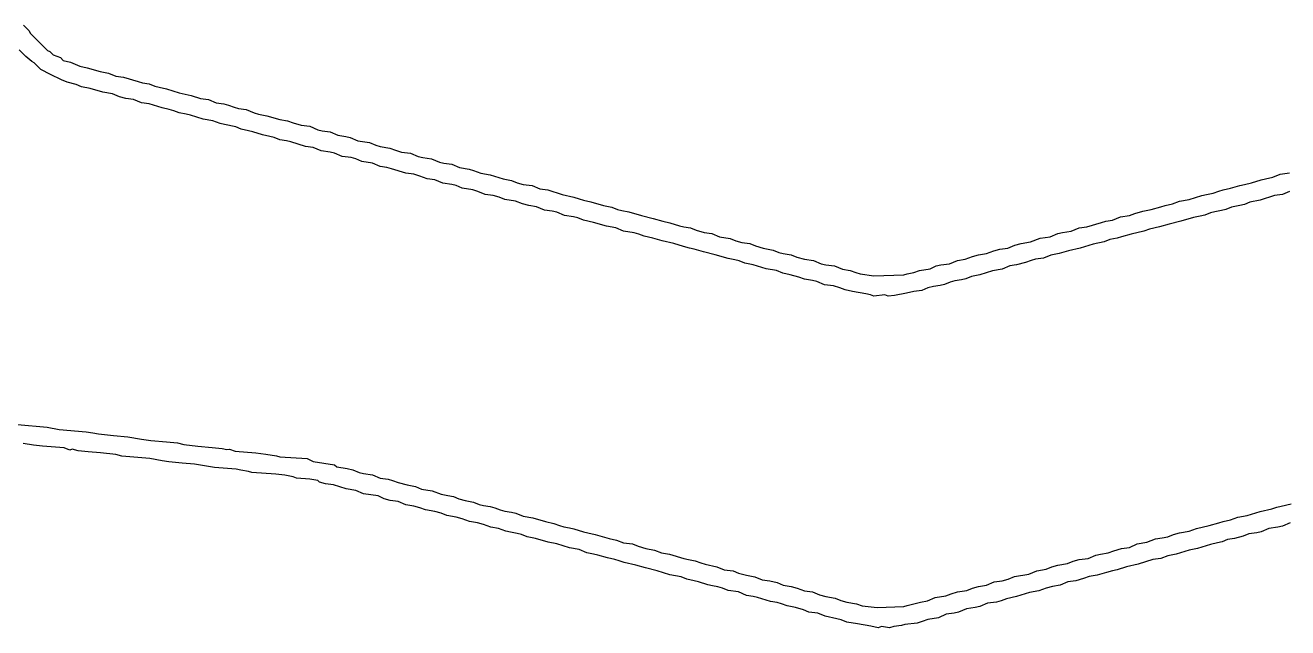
# Model space of a CAD drawing. Header units: millimetres. Extents: x 95 to 305, y 96 to 295.
# Drawn here: x 181.23 to 208.76, y 252.55 to 265.69 of the extents above; entities that cross this region are included whole.
import ezdxf

# ---------------------------------------------------------------- set-up
doc = ezdxf.new("R2010")
doc.units = ezdxf.units.MM
doc.layers.add('BottomOverlay', color=54, linetype='Continuous')

msp = doc.modelspace()

# ---------------------------------------------------------------- linework, layer by layer
at = {"layer": 'BottomOverlay'}
for p, q in [((181.198, 265.686), (181.319, 265.564)), ((181.319, 265.564), (181.344, 265.515)), ((181.344, 265.515), (181.721, 265.138)), ((181.246, 265.004), (181.1, 265.15)), ((181.721, 265.138), (181.77, 265.114)), ((181.77, 265.114), (181.843, 265.041)), ((181.38, 264.895), (181.246, 265.004)), ((181.429, 264.87), (181.38, 264.895)), ((181.575, 264.724), (181.429, 264.87)), ((181.843, 265.041), (182.001, 264.98)), ((182.001, 264.98), (182.062, 264.919)), ((182.062, 264.919), (182.22, 264.883)), ((182.22, 264.883), (182.427, 264.797)), ((182.427, 264.797), (182.585, 264.761)), ((181.782, 264.615), (181.575, 264.724)), ((182.025, 264.493), (181.782, 264.615)), ((182.585, 264.761), (182.865, 264.676)), ((182.865, 264.676), (183.048, 264.639)), ((183.048, 264.639), (183.206, 264.578)), ((183.206, 264.578), (183.376, 264.554)), ((183.376, 264.554), (183.693, 264.457)), ((182.147, 264.445), (182.025, 264.493)), ((182.342, 264.396), (182.147, 264.445)), ((182.463, 264.347), (182.342, 264.396)), ((182.646, 264.311), (182.463, 264.347)), ((182.926, 264.225), (182.646, 264.311)), ((183.693, 264.457), (183.79, 264.432)), ((183.79, 264.432), (183.936, 264.408)), ((183.936, 264.408), (184.058, 264.359)), ((184.058, 264.359), (184.155, 264.335)), ((184.155, 264.335), (184.313, 264.298)), ((184.313, 264.298), (184.593, 264.213)), ((183.133, 264.189), (182.926, 264.225)), ((183.291, 264.128), (183.133, 264.189)), ((183.425, 264.092), (183.291, 264.128)), ((183.595, 264.067), (183.425, 264.092)), ((183.766, 263.994), (183.595, 264.067)), ((183.936, 263.97), (183.766, 263.994)), ((184.216, 263.885), (183.936, 263.97)), ((184.593, 264.213), (184.849, 264.152)), ((184.849, 264.152), (185.056, 264.092)), ((185.056, 264.092), (185.226, 264.067)), ((185.226, 264.067), (185.396, 263.994)), ((185.396, 263.994), (185.567, 263.97)), ((185.567, 263.97), (185.664, 263.946)), ((184.374, 263.848), (184.216, 263.885)), ((184.471, 263.824), (184.374, 263.848)), ((184.593, 263.775), (184.471, 263.824)), ((184.739, 263.751), (184.593, 263.775)), ((184.836, 263.727), (184.739, 263.751)), ((185.116, 263.641), (184.836, 263.727)), ((185.664, 263.946), (185.786, 263.897)), ((185.786, 263.897), (185.883, 263.873)), ((185.883, 263.873), (186.053, 263.848)), ((186.053, 263.848), (186.224, 263.775)), ((186.224, 263.775), (186.321, 263.751)), ((186.321, 263.751), (186.504, 263.714)), ((186.504, 263.714), (186.784, 263.629)), ((185.323, 263.605), (185.116, 263.641)), ((185.481, 263.544), (185.323, 263.605)), ((185.579, 263.52), (185.481, 263.544)), ((185.822, 263.471), (185.579, 263.52)), ((185.944, 263.422), (185.822, 263.471)), ((186.102, 263.386), (185.944, 263.422)), ((186.784, 263.629), (186.954, 263.605)), ((186.954, 263.605), (187.076, 263.556)), ((187.076, 263.556), (187.246, 263.507)), ((187.246, 263.507), (187.441, 263.483)), ((187.441, 263.483), (187.611, 263.41)), ((187.611, 263.41), (187.709, 263.386)), ((186.199, 263.361), (186.102, 263.386)), ((186.406, 263.301), (186.199, 263.361)), ((186.565, 263.264), (186.406, 263.301)), ((186.662, 263.24), (186.565, 263.264)), ((186.784, 263.191), (186.662, 263.24)), ((186.93, 263.167), (186.784, 263.191)), ((187.027, 263.142), (186.93, 263.167)), ((187.343, 263.045), (187.027, 263.142)), ((187.709, 263.386), (187.879, 263.361)), ((187.879, 263.361), (188.049, 263.288)), ((188.049, 263.288), (188.22, 263.264)), ((188.22, 263.264), (188.317, 263.24)), ((188.317, 263.24), (188.487, 263.167)), ((188.487, 263.167), (188.743, 263.13)), ((187.514, 263.021), (187.343, 263.045)), ((187.684, 262.948), (187.514, 263.021)), ((187.879, 262.923), (187.684, 262.948)), ((187.976, 262.899), (187.879, 262.923)), ((188.147, 262.826), (187.976, 262.899)), ((188.743, 263.13), (188.877, 263.069)), ((188.877, 263.069), (188.974, 263.045)), ((188.974, 263.045), (189.181, 263.008)), ((189.181, 263.008), (189.303, 262.96)), ((189.303, 262.96), (189.437, 262.923)), ((189.437, 262.923), (189.631, 262.899)), ((189.631, 262.899), (189.802, 262.826)), ((188.341, 262.802), (188.147, 262.826)), ((188.439, 262.777), (188.341, 262.802)), ((188.573, 262.716), (188.439, 262.777)), ((188.804, 262.68), (188.573, 262.716)), ((188.974, 262.607), (188.804, 262.68)), ((189.12, 262.583), (188.974, 262.607)), ((189.218, 262.558), (189.12, 262.583)), ((189.802, 262.826), (189.899, 262.802)), ((189.899, 262.802), (190.094, 262.777)), ((190.094, 262.777), (190.264, 262.704)), ((190.264, 262.704), (190.362, 262.68)), ((190.362, 262.68), (190.532, 262.656)), ((190.532, 262.656), (190.702, 262.583)), ((190.702, 262.583), (190.909, 262.546)), ((189.534, 262.461), (189.218, 262.558)), ((189.704, 262.437), (189.534, 262.461)), ((189.838, 262.4), (189.704, 262.437)), ((189.996, 262.339), (189.838, 262.4)), ((190.167, 262.315), (189.996, 262.339)), ((190.337, 262.242), (190.167, 262.315)), ((190.909, 262.546), (191.007, 262.522)), ((191.007, 262.522), (191.165, 262.461)), ((191.165, 262.461), (191.372, 262.424)), ((191.372, 262.424), (191.652, 262.339)), ((191.652, 262.339), (191.834, 262.303)), ((207.971, 262.254), (208.178, 262.315)), ((208.178, 262.315), (208.275, 262.339)), ((208.275, 262.339), (208.434, 262.376)), ((208.434, 262.376), (208.592, 262.437)), ((208.592, 262.437), (208.799, 262.473)), ((190.532, 262.217), (190.337, 262.242)), ((190.629, 262.193), (190.532, 262.217)), ((190.763, 262.132), (190.629, 262.193)), ((190.994, 262.096), (190.763, 262.132)), ((191.104, 262.059), (190.994, 262.096)), ((191.262, 261.998), (191.104, 262.059)), ((191.834, 262.303), (191.956, 262.254)), ((191.956, 262.254), (192.09, 262.217)), ((192.09, 262.217), (192.284, 262.193)), ((192.284, 262.193), (192.455, 262.12)), ((192.455, 262.12), (192.625, 262.096)), ((192.625, 262.096), (192.942, 261.998)), ((207.131, 262.023), (207.253, 262.071)), ((207.253, 262.071), (207.351, 262.096)), ((207.351, 262.096), (207.509, 262.132)), ((207.509, 262.132), (207.716, 262.193)), ((207.716, 262.193), (207.813, 262.217)), ((207.813, 262.217), (207.971, 262.254)), ((208.799, 262.059), (208.641, 261.998)), ((191.432, 261.974), (191.262, 261.998)), ((191.566, 261.938), (191.432, 261.974)), ((191.688, 261.889), (191.566, 261.938)), ((191.919, 261.852), (191.688, 261.889)), ((192.077, 261.792), (191.919, 261.852)), ((192.211, 261.755), (192.077, 261.792)), ((192.942, 261.998), (193.197, 261.938)), ((193.197, 261.938), (193.307, 261.901)), ((193.307, 261.901), (193.404, 261.877)), ((193.404, 261.877), (193.562, 261.84)), ((193.562, 261.84), (193.842, 261.755)), ((206.085, 261.755), (206.243, 261.792)), ((206.243, 261.792), (206.401, 261.852)), ((206.401, 261.852), (206.608, 261.889)), ((206.608, 261.889), (206.888, 261.974)), ((206.888, 261.974), (206.985, 261.998)), ((206.985, 261.998), (207.131, 262.023)), ((207.813, 261.779), (207.716, 261.755)), ((207.935, 261.828), (207.813, 261.779)), ((208.154, 261.877), (207.935, 261.828)), ((208.47, 261.974), (208.154, 261.877)), ((208.641, 261.998), (208.47, 261.974)), ((192.382, 261.731), (192.211, 261.755)), ((192.552, 261.658), (192.382, 261.731)), ((192.722, 261.633), (192.552, 261.658)), ((192.82, 261.609), (192.722, 261.633)), ((192.99, 261.536), (192.82, 261.609)), ((193.185, 261.512), (192.99, 261.536)), ((193.282, 261.487), (193.185, 261.512)), ((193.404, 261.439), (193.282, 261.487)), ((193.842, 261.755), (194.025, 261.718)), ((194.025, 261.718), (194.146, 261.67)), ((194.146, 261.67), (194.244, 261.645)), ((194.244, 261.645), (194.39, 261.621)), ((194.39, 261.621), (194.67, 261.536)), ((194.67, 261.536), (194.925, 261.475)), ((204.941, 261.439), (205.111, 261.512)), ((205.111, 261.512), (205.306, 261.536)), ((205.306, 261.536), (205.428, 261.585)), ((205.428, 261.585), (205.598, 261.633)), ((205.598, 261.633), (205.781, 261.67)), ((205.781, 261.67), (205.988, 261.731)), ((205.988, 261.731), (206.085, 261.755)), ((206.706, 261.499), (206.426, 261.414)), ((206.852, 261.524), (206.706, 261.499)), ((206.949, 261.548), (206.852, 261.524)), ((207.071, 261.597), (206.949, 261.548)), ((207.168, 261.621), (207.071, 261.597)), ((207.314, 261.645), (207.168, 261.621)), ((207.411, 261.67), (207.314, 261.645)), ((207.533, 261.718), (207.411, 261.67)), ((207.716, 261.755), (207.533, 261.718)), ((193.623, 261.39), (193.404, 261.439)), ((193.903, 261.305), (193.623, 261.39)), ((194.11, 261.268), (193.903, 261.305)), ((194.28, 261.195), (194.11, 261.268)), ((194.925, 261.475), (195.132, 261.414)), ((195.132, 261.414), (195.29, 261.378)), ((195.29, 261.378), (195.497, 261.317)), ((195.497, 261.317), (195.595, 261.293)), ((195.595, 261.293), (195.741, 261.268)), ((195.741, 261.268), (195.862, 261.22)), ((195.862, 261.22), (196.033, 261.171)), ((204.04, 261.195), (204.211, 261.268)), ((204.211, 261.268), (204.381, 261.293)), ((204.381, 261.293), (204.698, 261.39)), ((204.698, 261.39), (204.795, 261.414)), ((204.795, 261.414), (204.941, 261.439)), ((205.744, 261.244), (205.622, 261.195)), ((205.963, 261.293), (205.744, 261.244)), ((206.17, 261.353), (205.963, 261.293)), ((206.426, 261.414), (206.17, 261.353)), ((194.511, 261.159), (194.28, 261.195)), ((194.609, 261.134), (194.511, 261.159)), ((194.73, 261.086), (194.609, 261.134)), ((194.913, 261.049), (194.73, 261.086)), ((195.12, 260.988), (194.913, 261.049)), ((195.375, 260.927), (195.12, 260.988)), ((196.033, 261.171), (196.203, 261.147)), ((196.203, 261.147), (196.373, 261.074)), ((196.373, 261.074), (196.605, 261.037)), ((196.605, 261.037), (196.726, 260.988)), ((196.726, 260.988), (196.86, 260.952)), ((196.86, 260.952), (197.031, 260.927)), ((202.945, 260.927), (203.152, 260.964)), ((203.152, 260.964), (203.359, 261.049)), ((203.359, 261.049), (203.578, 261.074)), ((203.578, 261.074), (203.748, 261.147)), ((203.748, 261.147), (203.846, 261.171)), ((203.846, 261.171), (204.04, 261.195)), ((204.758, 260.964), (204.515, 260.915)), ((204.88, 261.013), (204.758, 260.964)), ((205.038, 261.049), (204.88, 261.013)), ((205.136, 261.074), (205.038, 261.049)), ((205.343, 261.134), (205.136, 261.074)), ((205.622, 261.195), (205.343, 261.134)), ((195.582, 260.867), (195.375, 260.927)), ((195.716, 260.83), (195.582, 260.867)), ((195.814, 260.806), (195.716, 260.83)), ((196.02, 260.745), (195.814, 260.806)), ((196.276, 260.684), (196.02, 260.745)), ((196.556, 260.599), (196.276, 260.684)), ((197.031, 260.927), (197.152, 260.879)), ((197.152, 260.879), (197.323, 260.83)), ((197.323, 260.83), (197.542, 260.781)), ((197.542, 260.781), (197.663, 260.733)), ((197.663, 260.733), (197.761, 260.708)), ((197.761, 260.708), (197.931, 260.684)), ((197.931, 260.684), (198.053, 260.635)), ((201.886, 260.648), (202.02, 260.684)), ((202.02, 260.684), (202.191, 260.708)), ((202.191, 260.708), (202.349, 260.769)), ((202.349, 260.769), (202.483, 260.806)), ((202.483, 260.806), (202.653, 260.83)), ((202.653, 260.83), (202.811, 260.891)), ((202.811, 260.891), (202.945, 260.927)), ((203.59, 260.672), (203.432, 260.611)), ((203.773, 260.708), (203.59, 260.672)), ((203.98, 260.769), (203.773, 260.708)), ((204.235, 260.83), (203.98, 260.769)), ((204.515, 260.915), (204.235, 260.83)), ((196.702, 260.575), (196.556, 260.599)), ((196.799, 260.55), (196.702, 260.575)), ((196.921, 260.502), (196.799, 260.55)), ((197.104, 260.465), (196.921, 260.502)), ((197.384, 260.38), (197.104, 260.465)), ((198.053, 260.635), (198.223, 260.587)), ((198.223, 260.587), (198.418, 260.562)), ((198.418, 260.562), (198.588, 260.489)), ((198.588, 260.489), (198.686, 260.465)), ((198.686, 260.465), (198.88, 260.441)), ((198.88, 260.441), (199.051, 260.368)), ((200.961, 260.38), (201.095, 260.441)), ((201.095, 260.441), (201.193, 260.465)), ((201.193, 260.465), (201.387, 260.489)), ((201.387, 260.489), (201.558, 260.562)), ((201.558, 260.562), (201.728, 260.587)), ((201.728, 260.587), (201.886, 260.648)), ((202.702, 260.441), (202.531, 260.368)), ((202.848, 260.465), (202.702, 260.441)), ((203.042, 260.514), (202.848, 260.465)), ((203.164, 260.562), (203.042, 260.514)), ((203.261, 260.587), (203.164, 260.562)), ((203.432, 260.611), (203.261, 260.587)), ((197.615, 260.343), (197.384, 260.38)), ((197.749, 260.282), (197.615, 260.343)), ((197.907, 260.246), (197.749, 260.282)), ((198.102, 260.197), (197.907, 260.246)), ((198.223, 260.149), (198.102, 260.197)), ((198.394, 260.124), (198.223, 260.149)), ((198.491, 260.1), (198.394, 260.124)), ((199.051, 260.368), (199.221, 260.343)), ((199.221, 260.343), (199.343, 260.295)), ((199.343, 260.295), (199.44, 260.27)), ((199.44, 260.27), (199.732, 260.222)), ((199.732, 260.222), (200.389, 260.246)), ((200.389, 260.246), (200.462, 260.27)), ((200.462, 260.27), (200.608, 260.295)), ((200.608, 260.295), (200.73, 260.343)), ((200.73, 260.343), (200.961, 260.38)), ((201.497, 260.112), (201.4, 260.088)), ((201.643, 260.136), (201.497, 260.112)), ((201.74, 260.161), (201.643, 260.136)), ((201.862, 260.209), (201.74, 260.161)), ((202.045, 260.246), (201.862, 260.209)), ((202.324, 260.331), (202.045, 260.246)), ((202.531, 260.368), (202.324, 260.331)), ((198.661, 260.027), (198.491, 260.1)), ((198.856, 260.003), (198.661, 260.027)), ((198.99, 259.966), (198.856, 260.003)), ((199.112, 259.917), (198.99, 259.966)), ((199.27, 259.881), (199.112, 259.917)), ((199.562, 259.832), (199.27, 259.881)), ((199.659, 259.808), (199.562, 259.832)), ((200.45, 259.844), (200.183, 259.796)), ((200.608, 259.881), (200.45, 259.844)), ((200.779, 259.905), (200.608, 259.881)), ((200.913, 259.966), (200.779, 259.905)), ((201.034, 259.99), (200.913, 259.966)), ((201.18, 260.015), (201.034, 259.99)), ((201.278, 260.039), (201.18, 260.015)), ((201.4, 260.088), (201.278, 260.039)), ((199.732, 259.784), (199.659, 259.808)), ((199.976, 259.808), (199.732, 259.784)), ((200.049, 259.784), (199.976, 259.808)), ((200.183, 259.796), (200.049, 259.784)), ((181.064, 256.984), (181.709, 256.924)), ((181.709, 256.924), (181.977, 256.875)), ((181.977, 256.875), (182.561, 256.826)), ((182.561, 256.826), (182.707, 256.802)), ((182.707, 256.802), (182.828, 256.778)), ((181.417, 256.534), (181.186, 256.571)), ((181.611, 256.51), (181.417, 256.534)), ((182.828, 256.778), (183.157, 256.741)), ((183.157, 256.741), (183.473, 256.717)), ((183.473, 256.717), (183.766, 256.668)), ((183.766, 256.668), (183.972, 256.632)), ((183.972, 256.632), (184.313, 256.607)), ((184.313, 256.607), (184.557, 256.583)), ((184.557, 256.583), (184.69, 256.546)), ((184.69, 256.546), (184.995, 256.51)), ((182.086, 256.473), (181.611, 256.51)), ((182.208, 256.425), (182.086, 256.473)), ((182.256, 256.449), (182.208, 256.425)), ((182.39, 256.412), (182.256, 256.449)), ((182.609, 256.388), (182.39, 256.412)), ((182.877, 256.364), (182.609, 256.388)), ((183.206, 256.327), (182.877, 256.364)), ((183.34, 256.291), (183.206, 256.327)), ((183.948, 256.242), (183.34, 256.291)), ((184.995, 256.51), (185.311, 256.486)), ((185.311, 256.486), (185.53, 256.461)), ((185.53, 256.461), (185.628, 256.437)), ((185.628, 256.437), (185.688, 256.449)), ((185.688, 256.449), (185.81, 256.4)), ((185.81, 256.4), (186.26, 256.364)), ((186.26, 256.364), (186.479, 256.339)), ((186.479, 256.339), (186.711, 256.303)), ((186.711, 256.303), (186.784, 256.279)), ((186.784, 256.279), (187.38, 256.242)), ((184.216, 256.193), (183.948, 256.242)), ((184.362, 256.169), (184.216, 256.193)), ((184.654, 256.145), (184.362, 256.169)), ((184.922, 256.12), (184.654, 256.145)), ((185.36, 256.047), (184.922, 256.12)), ((185.834, 256.011), (185.36, 256.047)), ((185.932, 255.987), (185.834, 256.011)), ((186.102, 255.962), (185.932, 255.987)), ((187.38, 256.242), (187.514, 256.181)), ((187.514, 256.181), (187.976, 256.108)), ((187.976, 256.108), (188.025, 256.06)), ((188.025, 256.06), (188.256, 256.023)), ((188.256, 256.023), (188.378, 255.999)), ((188.378, 255.999), (188.512, 255.938)), ((186.175, 255.938), (186.102, 255.962)), ((186.698, 255.901), (186.175, 255.938)), ((186.893, 255.877), (186.698, 255.901)), ((187.076, 255.841), (186.893, 255.877)), ((187.149, 255.816), (187.076, 255.841)), ((187.441, 255.792), (187.149, 255.816)), ((187.611, 255.767), (187.441, 255.792)), ((187.648, 255.731), (187.611, 255.767)), ((187.782, 255.694), (187.648, 255.731)), ((188.512, 255.938), (188.609, 255.914)), ((188.609, 255.914), (188.804, 255.889)), ((188.804, 255.889), (188.974, 255.816)), ((188.974, 255.816), (189.145, 255.792)), ((189.145, 255.792), (189.242, 255.767)), ((189.242, 255.767), (189.364, 255.719)), ((189.364, 255.719), (189.558, 255.67)), ((187.952, 255.67), (187.782, 255.694)), ((188.232, 255.585), (187.952, 255.67)), ((188.439, 255.548), (188.232, 255.585)), ((188.609, 255.475), (188.439, 255.548)), ((188.926, 255.427), (188.609, 255.475)), ((189.059, 255.366), (188.926, 255.427)), ((189.558, 255.67), (189.741, 255.634)), ((189.741, 255.634), (189.875, 255.573)), ((189.875, 255.573), (190.106, 255.536)), ((190.106, 255.536), (190.301, 255.463)), ((190.301, 255.463), (190.447, 255.439)), ((190.447, 255.439), (190.568, 255.415)), ((189.193, 255.329), (189.059, 255.366)), ((189.364, 255.305), (189.193, 255.329)), ((189.534, 255.232), (189.364, 255.305)), ((189.704, 255.208), (189.534, 255.232)), ((189.838, 255.171), (189.704, 255.208)), ((189.96, 255.122), (189.838, 255.171)), ((190.568, 255.415), (190.69, 255.366)), ((190.69, 255.366), (190.824, 255.329)), ((190.824, 255.329), (191.007, 255.293)), ((191.007, 255.293), (191.128, 255.244)), ((191.128, 255.244), (191.226, 255.22)), ((191.226, 255.22), (191.372, 255.196)), ((191.372, 255.196), (191.469, 255.171)), ((191.469, 255.171), (191.591, 255.122)), ((208.409, 255.147), (208.519, 255.183)), ((208.519, 255.183), (208.616, 255.208)), ((208.616, 255.208), (208.835, 255.256)), ((190.167, 255.086), (189.96, 255.122)), ((190.301, 255.049), (190.167, 255.086)), ((190.422, 255.001), (190.301, 255.049)), ((190.629, 254.964), (190.422, 255.001)), ((190.763, 254.928), (190.629, 254.964)), ((190.921, 254.867), (190.763, 254.928)), ((191.591, 255.122), (191.688, 255.098)), ((191.688, 255.098), (191.834, 255.074)), ((191.834, 255.074), (191.931, 255.049)), ((191.931, 255.049), (192.09, 254.989)), ((192.09, 254.989), (192.297, 254.952)), ((192.297, 254.952), (192.576, 254.867)), ((207.351, 254.867), (207.509, 254.903)), ((207.509, 254.903), (207.667, 254.964)), ((207.667, 254.964), (207.874, 255.001)), ((207.874, 255.001), (208.154, 255.086)), ((208.154, 255.086), (208.409, 255.147)), ((191.092, 254.843), (190.921, 254.867)), ((191.226, 254.806), (191.092, 254.843)), ((191.384, 254.745), (191.226, 254.806)), ((191.554, 254.721), (191.384, 254.745)), ((191.712, 254.66), (191.554, 254.721)), ((191.81, 254.636), (191.712, 254.66)), ((191.956, 254.611), (191.81, 254.636)), ((192.053, 254.587), (191.956, 254.611)), ((192.576, 254.867), (192.759, 254.83)), ((192.759, 254.83), (192.881, 254.782)), ((192.881, 254.782), (192.978, 254.757)), ((192.978, 254.757), (193.1, 254.733)), ((193.1, 254.733), (193.197, 254.709)), ((193.197, 254.709), (193.404, 254.648)), ((193.404, 254.648), (193.501, 254.624)), ((193.501, 254.624), (193.66, 254.587)), ((206.267, 254.587), (206.401, 254.624)), ((206.401, 254.624), (206.608, 254.66)), ((206.608, 254.66), (206.766, 254.721)), ((206.766, 254.721), (207.046, 254.782)), ((207.046, 254.782), (207.253, 254.843)), ((207.253, 254.843), (207.351, 254.867)), ((208.081, 254.624), (207.91, 254.599)), ((208.178, 254.648), (208.081, 254.624)), ((208.348, 254.721), (208.178, 254.648)), ((208.543, 254.745), (208.348, 254.721)), ((208.641, 254.77), (208.543, 254.745)), ((208.811, 254.843), (208.641, 254.77)), ((192.175, 254.538), (192.053, 254.587)), ((192.357, 254.502), (192.175, 254.538)), ((192.637, 254.417), (192.357, 254.502)), ((192.82, 254.38), (192.637, 254.417)), ((193.1, 254.295), (192.82, 254.38)), ((193.66, 254.587), (193.866, 254.526)), ((193.866, 254.526), (193.964, 254.502)), ((193.964, 254.502), (194.122, 254.465)), ((194.122, 254.465), (194.28, 254.404)), ((194.28, 254.404), (194.475, 254.38)), ((194.475, 254.38), (194.597, 254.331)), ((194.597, 254.331), (194.767, 254.283)), ((205.306, 254.307), (205.476, 254.38)), ((205.476, 254.38), (205.683, 254.417)), ((205.683, 254.417), (205.878, 254.49)), ((205.878, 254.49), (206.024, 254.514)), ((206.024, 254.514), (206.146, 254.538)), ((206.146, 254.538), (206.267, 254.587)), ((207.071, 254.368), (206.791, 254.283)), ((207.229, 254.404), (207.071, 254.368)), ((207.326, 254.429), (207.229, 254.404)), ((207.448, 254.477), (207.326, 254.429)), ((207.594, 254.502), (207.448, 254.477)), ((207.789, 254.551), (207.594, 254.502)), ((207.91, 254.599), (207.789, 254.551)), ((193.307, 254.258), (193.1, 254.295)), ((193.477, 254.185), (193.307, 254.258)), ((193.623, 254.161), (193.477, 254.185)), ((193.72, 254.137), (193.623, 254.161)), ((193.927, 254.076), (193.72, 254.137)), ((194.085, 254.039), (193.927, 254.076)), ((194.767, 254.283), (194.95, 254.246)), ((194.95, 254.246), (195.108, 254.185)), ((195.108, 254.185), (195.278, 254.161)), ((195.278, 254.161), (195.595, 254.064)), ((195.595, 254.064), (195.692, 254.039)), ((204.211, 254.039), (204.405, 254.064)), ((204.405, 254.064), (204.576, 254.137)), ((204.576, 254.137), (204.673, 254.161)), ((204.673, 254.161), (204.844, 254.185)), ((204.844, 254.185), (204.965, 254.234)), ((204.965, 254.234), (205.136, 254.283)), ((205.136, 254.283), (205.306, 254.307)), ((205.988, 254.064), (205.817, 254.039)), ((206.146, 254.125), (205.988, 254.064)), ((206.328, 254.161), (206.146, 254.125)), ((206.608, 254.246), (206.328, 254.161)), ((206.791, 254.283), (206.608, 254.246)), ((194.183, 254.015), (194.085, 254.039)), ((194.292, 253.979), (194.183, 254.015)), ((194.548, 253.918), (194.292, 253.979)), ((194.755, 253.857), (194.548, 253.918)), ((195.01, 253.796), (194.755, 253.857)), ((195.29, 253.711), (195.01, 253.796)), ((195.692, 254.039), (195.838, 254.015)), ((195.838, 254.015), (195.96, 253.966)), ((195.96, 253.966), (196.057, 253.942)), ((196.057, 253.942), (196.313, 253.881)), ((196.313, 253.881), (196.471, 253.82)), ((196.471, 253.82), (196.665, 253.796)), ((196.665, 253.796), (196.787, 253.747)), ((203.115, 253.723), (203.286, 253.796)), ((203.286, 253.796), (203.493, 253.832)), ((203.493, 253.832), (203.614, 253.881)), ((203.614, 253.881), (203.748, 253.918)), ((203.748, 253.918), (203.955, 253.954)), ((203.955, 253.954), (204.077, 254.003)), ((204.077, 254.003), (204.211, 254.039)), ((204.941, 253.796), (204.807, 253.759)), ((205.038, 253.82), (204.941, 253.796)), ((205.245, 253.881), (205.038, 253.82)), ((205.501, 253.942), (205.245, 253.881)), ((205.817, 254.039), (205.501, 253.942)), ((195.534, 253.662), (195.29, 253.711)), ((195.655, 253.613), (195.534, 253.662)), ((195.814, 253.577), (195.655, 253.613)), ((195.911, 253.553), (195.814, 253.577)), ((196.118, 253.492), (195.911, 253.553)), ((196.787, 253.747), (196.958, 253.699)), ((196.958, 253.699), (197.14, 253.662)), ((197.14, 253.662), (197.298, 253.601)), ((197.298, 253.601), (197.469, 253.577)), ((197.469, 253.577), (197.627, 253.54)), ((197.627, 253.54), (197.761, 253.48)), ((202.191, 253.48), (202.361, 253.553)), ((202.361, 253.553), (202.531, 253.577)), ((202.531, 253.577), (202.665, 253.613)), ((202.665, 253.613), (202.799, 253.674)), ((202.799, 253.674), (203.115, 253.723)), ((203.967, 253.553), (203.797, 253.48)), ((204.138, 253.577), (203.967, 253.553)), ((204.308, 253.626), (204.138, 253.577)), ((204.43, 253.674), (204.308, 253.626)), ((204.6, 253.699), (204.43, 253.674)), ((204.807, 253.759), (204.6, 253.699)), ((196.215, 253.467), (196.118, 253.492)), ((196.337, 253.443), (196.215, 253.467)), ((196.434, 253.419), (196.337, 253.443)), ((196.556, 253.37), (196.434, 253.419)), ((196.787, 253.334), (196.556, 253.37)), ((196.958, 253.261), (196.787, 253.334)), ((197.104, 253.236), (196.958, 253.261)), ((197.201, 253.212), (197.104, 253.236)), ((197.761, 253.48), (197.931, 253.455)), ((197.931, 253.455), (198.065, 253.419)), ((198.065, 253.419), (198.223, 253.358)), ((198.223, 253.358), (198.394, 253.334)), ((198.394, 253.334), (198.552, 253.273)), ((198.552, 253.273), (198.686, 253.236)), ((198.686, 253.236), (198.893, 253.2)), ((201.071, 253.212), (201.302, 253.248)), ((201.302, 253.248), (201.424, 253.297)), ((201.424, 253.297), (201.558, 253.334)), ((201.558, 253.334), (201.765, 253.37)), ((201.765, 253.37), (201.886, 253.419)), ((201.886, 253.419), (202.02, 253.455)), ((202.02, 253.455), (202.191, 253.48)), ((202.848, 253.236), (202.629, 253.187)), ((203.128, 253.321), (202.848, 253.236)), ((203.335, 253.358), (203.128, 253.321)), ((203.493, 253.419), (203.335, 253.358)), ((203.627, 253.455), (203.493, 253.419)), ((203.797, 253.48), (203.627, 253.455)), ((197.481, 253.127), (197.201, 253.212)), ((197.627, 253.102), (197.481, 253.127)), ((197.724, 253.078), (197.627, 253.102)), ((197.846, 253.029), (197.724, 253.078)), ((198.028, 252.993), (197.846, 253.029)), ((198.199, 252.944), (198.028, 252.993)), ((198.893, 253.2), (199.014, 253.151)), ((199.014, 253.151), (199.148, 253.114)), ((199.148, 253.114), (199.355, 253.078)), ((199.355, 253.078), (199.477, 253.029)), ((199.477, 253.029), (199.805, 252.993)), ((199.805, 252.993), (200.389, 253.017)), ((200.389, 253.017), (200.462, 253.041)), ((200.462, 253.041), (200.755, 253.114)), ((200.755, 253.114), (200.901, 253.139)), ((200.901, 253.139), (201.071, 253.212)), ((201.752, 252.968), (201.582, 252.895)), ((201.947, 252.993), (201.752, 252.968)), ((202.045, 253.017), (201.947, 252.993)), ((202.215, 253.09), (202.045, 253.017)), ((202.41, 253.114), (202.215, 253.09)), ((202.507, 253.139), (202.41, 253.114)), ((202.629, 253.187), (202.507, 253.139)), ((198.321, 252.895), (198.199, 252.944)), ((198.515, 252.871), (198.321, 252.895)), ((198.673, 252.81), (198.515, 252.871)), ((198.929, 252.749), (198.673, 252.81)), ((199.026, 252.725), (198.929, 252.749)), ((199.148, 252.676), (199.026, 252.725)), ((199.379, 252.64), (199.148, 252.676)), ((200.791, 252.689), (200.682, 252.652)), ((200.913, 252.737), (200.791, 252.689)), ((201.144, 252.774), (200.913, 252.737)), ((201.314, 252.847), (201.144, 252.774)), ((201.485, 252.871), (201.314, 252.847)), ((201.582, 252.895), (201.485, 252.871)), ((199.671, 252.591), (199.379, 252.64)), ((199.83, 252.555), (199.671, 252.591)), ((199.903, 252.579), (199.83, 252.555)), ((200.073, 252.555), (199.903, 252.579)), ((200.17, 252.579), (200.073, 252.555)), ((200.341, 252.603), (200.17, 252.579)), ((200.414, 252.628), (200.341, 252.603)), ((200.682, 252.652), (200.414, 252.628))]:
    msp.add_line(p, q, dxfattribs=at)

doc.saveas('drawing.dxf')
